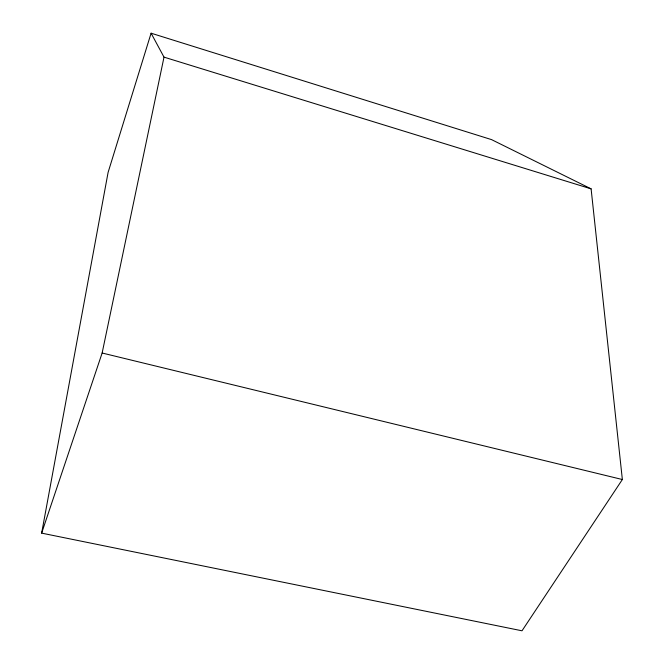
<?xml version="1.0" encoding="UTF-8"?>
<svg xmlns="http://www.w3.org/2000/svg" width="664" height="664" viewBox="0 0 664 664"><rect width="100%" height="100%" fill="white"/><g stroke="black" fill="none" stroke-linecap="round" stroke-linejoin="round"><path stroke-width="1" d="M41.641 533.126L108.099 172.399L151.093 33.2L491.559 139.623L591.109 188.858L622.359 479.524L522.004 630.8L41.641 533.126L102.14 353.016L164.008 57.137L151.093 33.2M102.14 353.016L622.359 479.524M164.008 57.137L591.109 188.858"/></g></svg>
